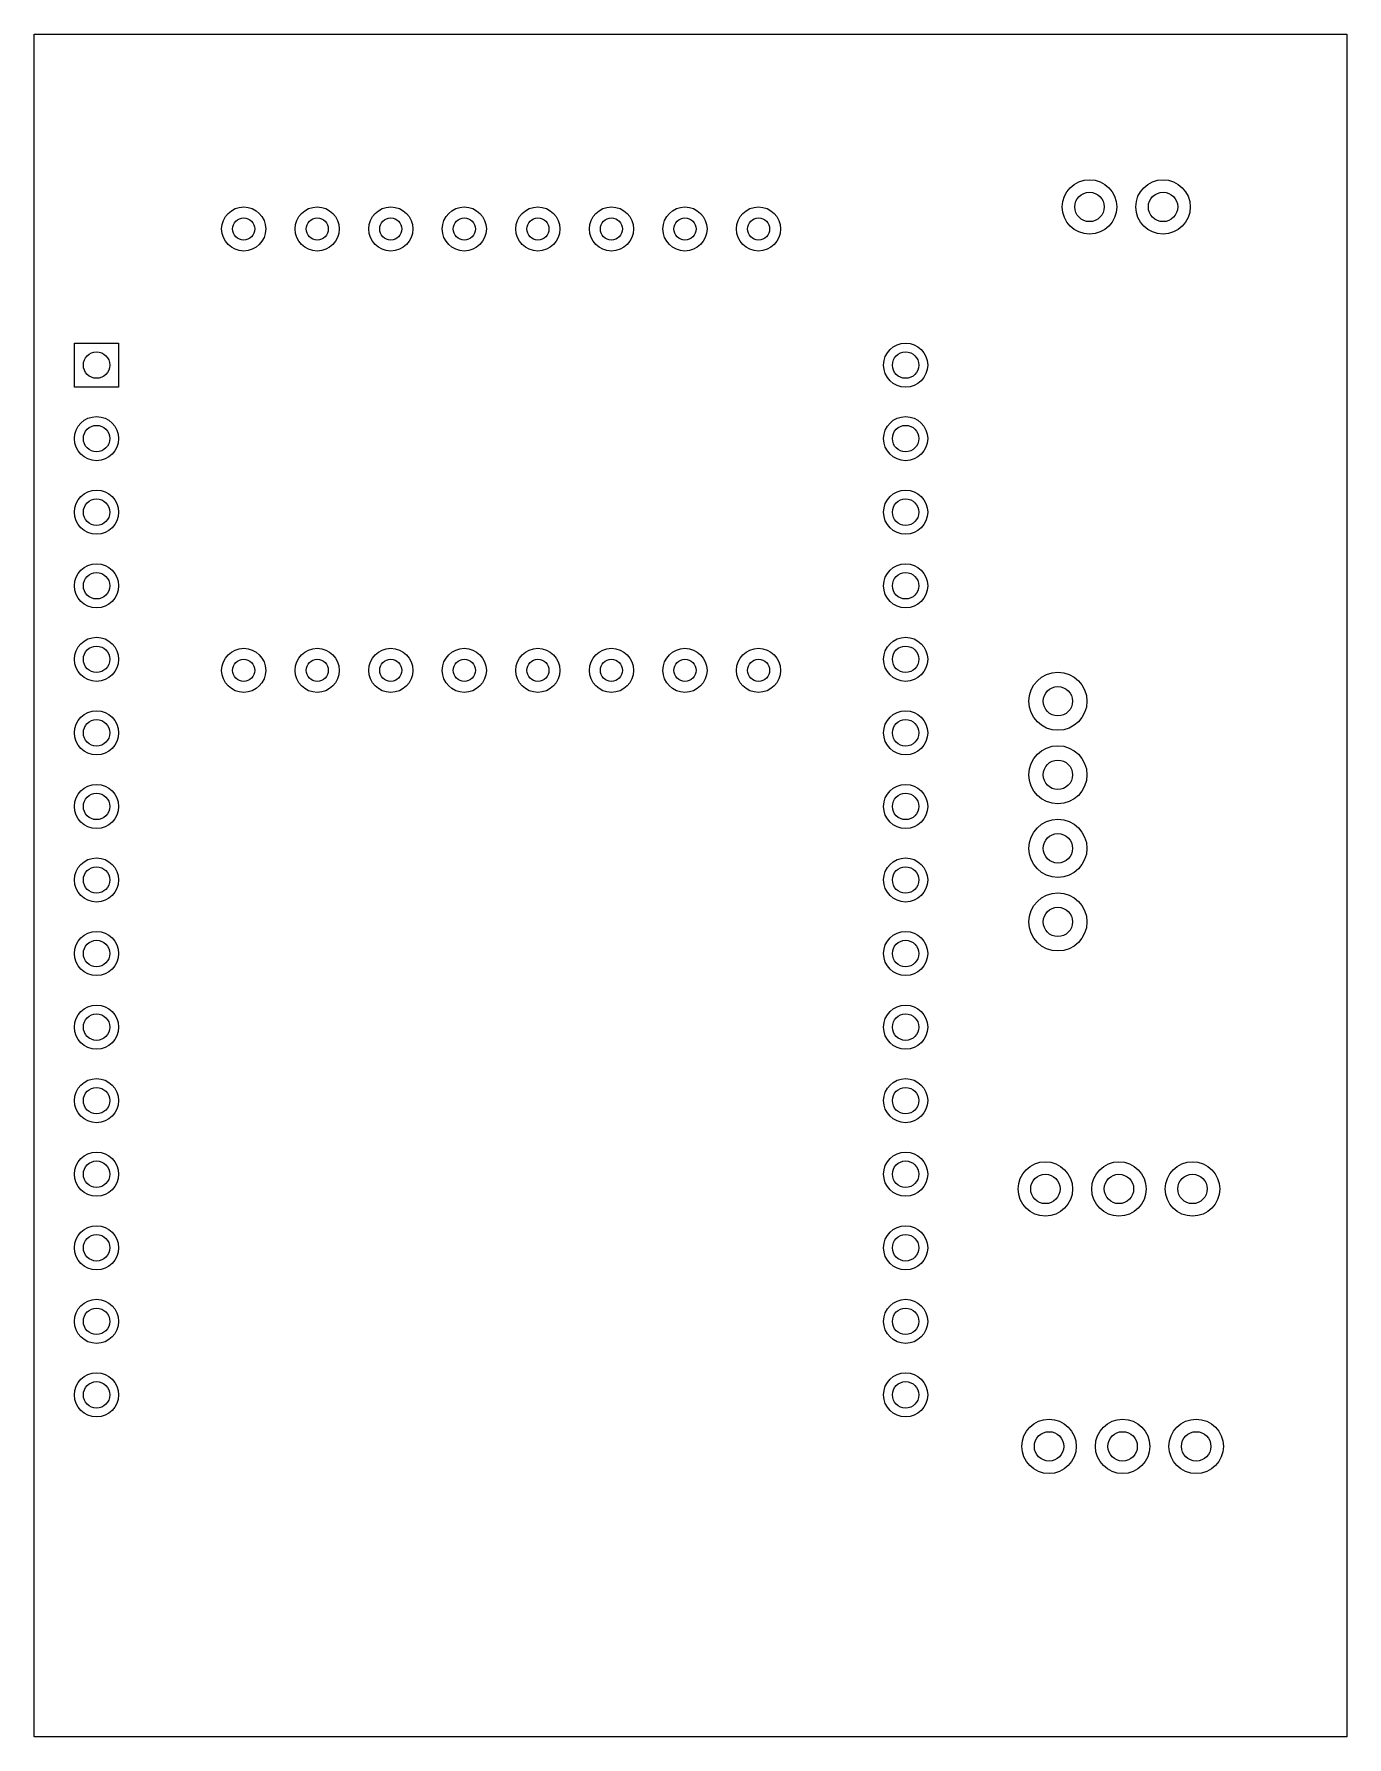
# Model space of a CAD drawing. Header units: millimetres. Extents: x 500 to 2285, y -2815 to -500.
import ezdxf

# ---------------------------------------------------------------- set-up
doc = ezdxf.new("R2010")
doc.units = ezdxf.units.MM

msp = doc.modelspace()

# ---------------------------------------------------------------- linework, layer by layer
for points in [[(500, -500), (2285, -500), (2285, -2815), (500, -2815), (500, -500)], [(555, -920), (615, -920), (615, -980), (555, -980)]]:
    msp.add_lwpolyline(points, close=True)
for centre, radius in [((1935, -735), 37), ((1935, -735), 20), ((2035, -735), 37), ((2035, -735), 20), ((785, -765), 30), ((885, -765), 30), ((985, -765), 30), ((1085, -765), 30), ((1185, -765), 30), ((1285, -765), 30), ((1385, -765), 30), ((1485, -765), 30), ((785, -765), 15), ((885, -765), 15), ((985, -765), 15), ((1085, -765), 15), ((1185, -765), 15), ((1285, -765), 15), ((1385, -765), 15), ((1485, -765), 15), ((1685, -950), 30), ((585, -950), 18), ((1685, -950), 18), ((585, -1050), 30), ((585, -1050), 18), ((1685, -1050), 30), ((1685, -1050), 18), ((585, -1150), 30), ((585, -1150), 18), ((1685, -1150), 30), ((1685, -1150), 18), ((585, -1250), 30), ((1685, -1250), 30), ((585, -1250), 18), ((1685, -1250), 18), ((585, -1350), 30), ((585, -1350), 18), ((785, -1365), 30), ((885, -1365), 30), ((985, -1365), 30), ((1085, -1365), 30), ((1185, -1365), 30), ((1285, -1365), 30), ((1385, -1365), 30), ((1485, -1365), 30), ((1685, -1350), 30), ((1685, -1350), 18), ((785, -1365), 15), ((885, -1365), 15), ((985, -1365), 15), ((1085, -1365), 15), ((1185, -1365), 15), ((1285, -1365), 15), ((1385, -1365), 15), ((1485, -1365), 15), ((1892, -1407), 39.5), ((1892, -1407), 20), ((585, -1450), 30), ((585, -1450), 18), ((1685, -1450), 30), ((1685, -1450), 18), ((1892, -1507), 39.5), ((1892, -1507), 20), ((585, -1550), 30), ((1685, -1550), 30), ((585, -1550), 18), ((1685, -1550), 18), ((1892, -1607), 39.5), ((1892, -1607), 20), ((585, -1650), 30), ((1685, -1650), 30), ((585, -1650), 18), ((1685, -1650), 18), ((1892, -1707), 39.5), ((1892, -1707), 20), ((585, -1750), 30), ((585, -1750), 18), ((1685, -1750), 30), ((1685, -1750), 18), ((585, -1850), 30), ((1685, -1850), 30), ((585, -1850), 18), ((1685, -1850), 18), ((585, -1950), 30), ((1685, -1950), 30), ((585, -1950), 18), ((1685, -1950), 18), ((585, -2050), 30), ((585, -2050), 18), ((1685, -2050), 30), ((1685, -2050), 18), ((1875, -2070), 37), ((1975, -2070), 37), ((2075, -2070), 37), ((1875, -2070), 20), ((1975, -2070), 20), ((2075, -2070), 20), ((585, -2150), 30), ((1685, -2150), 30), ((585, -2150), 18), ((1685, -2150), 18), ((585, -2250), 30), ((1685, -2250), 30), ((585, -2250), 18), ((1685, -2250), 18), ((585, -2350), 30), ((585, -2350), 18), ((1685, -2350), 30), ((1685, -2350), 18), ((1880, -2420), 37), ((1980, -2420), 37), ((2080, -2420), 37), ((1880, -2420), 20), ((1980, -2420), 20), ((2080, -2420), 20)]:
    msp.add_circle(centre, radius)

doc.saveas('drawing.dxf')
